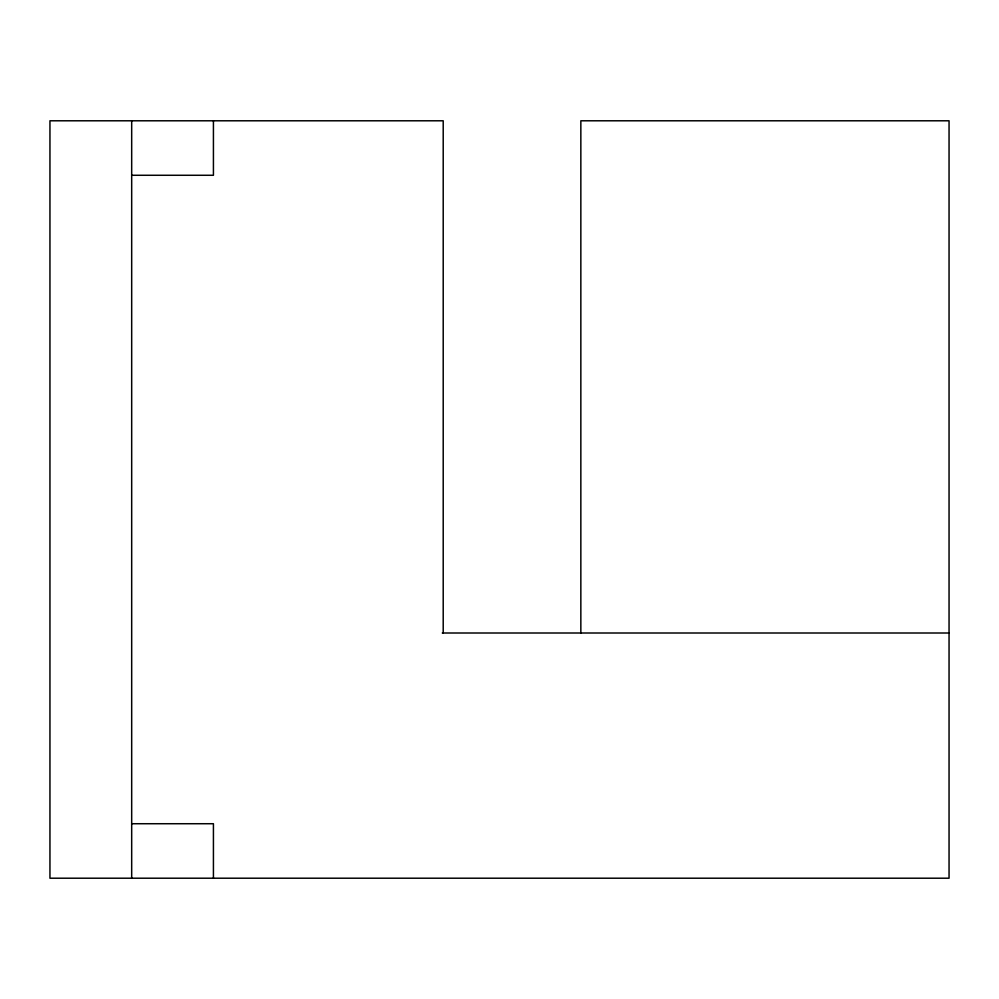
<?xml version="1.0" encoding="UTF-8"?>
<svg xmlns="http://www.w3.org/2000/svg" width="999" height="999" viewBox="0 0 999 999"><rect width="100%" height="100%" fill="white"/><g stroke="black" fill="none" stroke-linecap="round" stroke-linejoin="round"><path stroke-width="1.5" d="M131.681 175.275L213.424 175.275L213.424 120.792M442.282 633.004L949.05 633.004M131.681 823.725L213.424 823.725L213.424 878.208M580.844 633.004L580.844 120.792L949.05 120.792L949.05 878.208L49.95 878.208L49.95 120.792L443.206 120.792L443.206 633.004M131.681 120.792L131.681 878.208"/></g></svg>
